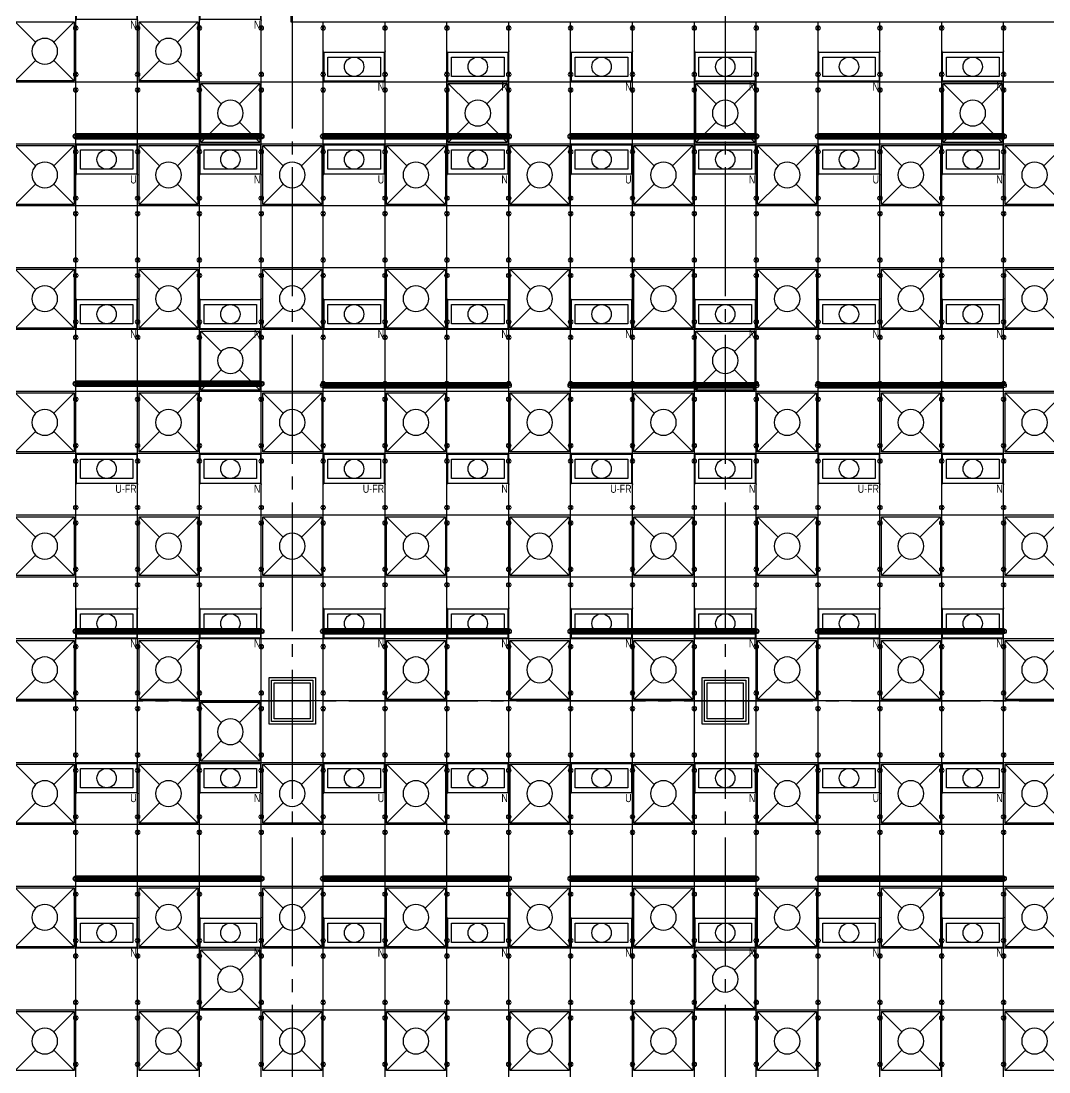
# Model space of a CAD drawing. Extents: x -17313 to 41501, y -1010 to 11880.
# Drawn here: x 18794 to 20788, y 5280 to 7319 of the extents above; entities that cross this region are included whole.
import ezdxf
from ezdxf.enums import TextEntityAlignment as Align

# ---------------------------------------------------------------- set-up
doc = ezdxf.new("R2010")
doc.units = 0
doc.header["$LTSCALE"] = 100
doc.linetypes.add('X-S-FAB-L10$0$COL-CEN-LIN', pattern=[3.25, 2.5, -0.25, 0.25, -0.25])
for name, color, linetype in [('0-xref', 8, 'Continuous'), ('188K-SM-03-F10-ARCH-CEIL-Y2257103$0$K-CEIL-4.2', 8, 'Continuous'), ('188K-SM-03-F10-ARCH-CEIL-Y2257103$0$K-CEIL-4.2-AREA', 8, 'Continuous'), ('188K-SM-03-F10-ARCH-PA-Y2257103$0$K-P1S-4.2-單抗', 53, 'Continuous'), ('188K-SM-06-F10-ELEC-LIGHT-Y2257103$0$E-LIGHT(W)-N', 253, 'Continuous'), ('188K-SM-06-F10-ELEC-LIGHT-Y2257103$0$E-LIGHT(W)-U FR', 253, 'Continuous'), ('188K-SM-06-F10-ELEC-LIGHT-Y2257103$0$E-LIGHT(W)-U XLPE', 253, 'Continuous'), ('188K-SM-06-F10-HVAC-FFU-Y2257103$0$AC-FFU-ULPA', 254, 'Continuous'), ('188K-SM-07-F15-ARCH-CATW-Y2257103$0$K-安全母索', 6, 'Continuous'), ('X-S-FAB-L10$0$0-DIM-TXT', 8, 'Continuous'), ('X-S-FAB-L10$0$BLOCK', 8, 'Continuous'), ('X-S-FAB-L10$0$CCL', 8, 'X-S-FAB-L10$0$COL-CEN-LIN'), ('X-S-FAB-L10$0$COL-S', 8, 'Continuous')]:
    doc.layers.add(name, color=color, linetype=linetype)
doc.layers.add('188K-SM-03-F10-ARCH-CEIL-Y2257103$0$K-吊點-標準', color=8, linetype='Continuous', lineweight=9)
doc.layers.add('188K-SM-06-F10-ELEC-LIGHT-Y2257103$0$Defpoints-CAS', color=253, linetype='Continuous', plot=False)
doc.styles.add('188K-SM-06-F10-ELEC-LIGHT-Y2257103$0$Standard', font='arial.ttf')
doc.styles.add('X-S-FAB-L10$0$CHINA', font='simplex.shx', dxfattribs={"width": 0.75, "bigfont": 'chineset.shx'})
doc.styles.add('X-S-FAB-L10$0$Standard', font='', dxfattribs={"width": 0.8})
doc.styles.add('X-S-FAB-L10$0$TG_NOTE_TEXT', font='simplex.shx', dxfattribs={"width": 0.75, "bigfont": 'chineset.shx'})
doc.styles.get('X-S-FAB-L10$0$Standard').set_extended_font_data('Microsoft JhengHei')

# ---------------------------------------------------------------- blocks, each defined once
blk = doc.blocks.new('X-S-FAB-L10$0$FAB2-L05')
at = {"layer": 'X-S-FAB-L10$0$CCL'}
for p, q in [((-6840, 11005), (-6840, 0)), ((-6000, 11005), (-6000, 0)), ((-26880, 6720), (1210, 6720))]:
    blk.add_line(p, q, dxfattribs=at)
at = {"layer": 'X-S-FAB-L10$0$COL-S'}
for points in [[(-6875, 6755), (-6805, 6755), (-6805, 6685), (-6875, 6685)], [(-6035, 6755), (-5965, 6755), (-5965, 6685), (-6035, 6685)]]:
    blk.add_lwpolyline(points, close=True, dxfattribs=at)
blk = doc.blocks.new('X-S-FAB-L10')
at = {"layer": 'X-S-FAB-L10$0$COL-S'}
for p, q in [((19285, 6035), (19355, 6035)), ((19285, 5965), (19285, 6035)), ((19355, 6035), (19355, 5965)), ((20125, 6035), (20195, 6035)), ((20125, 5965), (20125, 6035)), ((20195, 6035), (20195, 5965)), ((19355, 5965), (19285, 5965)), ((20195, 5965), (20125, 5965))]:
    blk.add_line(p, q, dxfattribs=at)
at = {"layer": 'X-S-FAB-L10$0$BLOCK'}
blk.add_blockref('X-S-FAB-L10$0$FAB2-L05', (26160, -720), dxfattribs=at)
at = {"style": 'X-S-FAB-L10$0$TG_NOTE_TEXT', "width": 0.5, "flags": 1}
for p in [(7463.3, 9020), (18268.3, 8649), (11197.8, 4800.2), (16485.8, 4800.2), (25420.3, 2635), (13360, 320, 0), (7463.3, -33.3)]:
    blk.add_attdef('WH', text='', height=20, dxfattribs=at).set_placement(p, align=Align.BOTTOM_LEFT)
at = {"width": 0.5}
for style, p in [('X-S-FAB-L10$0$TG_NOTE_TEXT', (7585, 9020)), ('X-S-FAB-L10$0$TG_NOTE_TEXT', (18390, 8649)), ('X-S-FAB-L10$0$TG_NOTE_TEXT', (11117.5, 4813.5)), ('X-S-FAB-L10$0$TG_NOTE_TEXT', (16607.5, 4813.5)), ('X-S-FAB-L10$0$TG_NOTE_TEXT', (25350, 2635)), ('X-S-FAB-L10$0$Standard', (13129.4, 325, 0)), ('X-S-FAB-L10$0$TG_NOTE_TEXT', (7585, -20))]:
    blk.add_attdef('DESC', text='', height=10, dxfattribs=dict(at, style=style)).set_placement(p, align=Align.BOTTOM_LEFT)
for tag, style, p in [('TYPE', 'X-S-FAB-L10$0$TG_NOTE_TEXT', (7619.3, 9020)), ('NO', 'X-S-FAB-L10$0$TG_NOTE_TEXT', (7650.1, 9020)), ('TYPE', 'X-S-FAB-L10$0$TG_NOTE_TEXT', (18424.2, 8649)), ('NO', 'X-S-FAB-L10$0$TG_NOTE_TEXT', (18455, 8649)), ('NO', 'X-S-FAB-L10$0$TG_NOTE_TEXT', (11088.6, 4813.5)), ('TYPE', 'X-S-FAB-L10$0$TG_NOTE_TEXT', (11151.8, 4813.5)), ('TYPE', 'X-S-FAB-L10$0$TG_NOTE_TEXT', (16641.8, 4813.5)), ('NO', 'X-S-FAB-L10$0$TG_NOTE_TEXT', (16672.6, 4813.5)), ('NO', 'X-S-FAB-L10$0$TG_NOTE_TEXT', (25313, 2635)), ('TYPE', 'X-S-FAB-L10$0$TG_NOTE_TEXT', (25350, 2635)), ('NO', 'X-S-FAB-L10$0$Standard', (13100, 320, 0)), ('TYPE', 'X-S-FAB-L10$0$Standard', (13129.4, 320, 0)), ('TYPE', 'X-S-FAB-L10$0$TG_NOTE_TEXT', (7619.3, -20)), ('NO', 'X-S-FAB-L10$0$TG_NOTE_TEXT', (7650.1, -20))]:
    blk.add_attdef(tag, text='', height=10, dxfattribs=dict(at, style=style)).set_placement(p, align=Align.BOTTOM_RIGHT)
at = {"style": 'X-S-FAB-L10$0$TG_NOTE_TEXT', "width": 0.5, "flags": 1}
for rotation, p in [(180, (43, 7480)), (180, (943, 7480)), (90, (24310, 3717.8)), (270, (17080, 1711.7))]:
    blk.add_attdef('WH', text='', height=20, rotation=rotation, dxfattribs=at).set_placement(p, align=Align.BOTTOM_LEFT)
at = {"width": 0.5}
for rotation, style, p in [(180, 'X-S-FAB-L10$0$Standard', (317.6, 7480)), (180, 'X-S-FAB-L10$0$Standard', (1217.6, 7480)), (90, 'X-S-FAB-L10$0$TG_NOTE_TEXT', (24310, 3647.5)), (270, 'X-S-FAB-L10$0$TG_NOTE_TEXT', (17080, 1605))]:
    blk.add_attdef('DESC', text='', height=10, rotation=rotation, dxfattribs=dict(at, style=style)).set_placement(p, align=Align.BOTTOM_LEFT)
for tag, rotation, style, p in [('TYPE', 180, 'X-S-FAB-L10$0$Standard', (317.6, 7480)), ('NO', 180, 'X-S-FAB-L10$0$Standard', (347, 7480)), ('TYPE', 180, 'X-S-FAB-L10$0$Standard', (1217.6, 7480)), ('NO', 180, 'X-S-FAB-L10$0$Standard', (1247, 7480)), ('TYPE', 90, 'X-S-FAB-L10$0$TG_NOTE_TEXT', (24310, 3647.5)), ('NO', 90, 'X-S-FAB-L10$0$TG_NOTE_TEXT', (24310, 3610.5)), ('TYPE', 270, 'X-S-FAB-L10$0$TG_NOTE_TEXT', (17080, 1605)), ('NO', 270, 'X-S-FAB-L10$0$TG_NOTE_TEXT', (17080, 1573))]:
    blk.add_attdef(tag, text='', height=10, rotation=rotation, dxfattribs=dict(at, style=style)).set_placement(p, align=Align.BOTTOM_RIGHT)
at = {"layer": 'X-S-FAB-L10$0$0-DIM-TXT', "style": 'X-S-FAB-L10$0$CHINA', "width": 0.75}
for p in [(667.4, 7855.1, -2689.4), (22627.4, 6728.8), (25644.7, 6728.8), (24778.8, 5569.1), (1118.3, 4980), (417.8, 4594.6), (23874.8, 4355), (22927.4, 4330.1), (23749.9, 3901.4), (417.8, 3765.2), (1118.3, 3730), (417.8, 3115.8), (536.9, 2227.8), (16909, 1782.7), (888.4, 880.5), (16977.4, 750), (18878.8, 750), (25641.2, 553.2), (21364, 526.9)]:
    blk.add_attdef('HIG', text='', height=80, dxfattribs=at).set_placement(p, align=Align.MIDDLE_LEFT)
blk = doc.blocks.new('188K-SM-03-F10-ARCH-CEIL-Y2257103$0$A$C2CA95053')
h = blk.add_hatch(color=256)
edge = h.paths.add_edge_path()
edge.add_arc((0, 0), 0.5, 0, 360)
for p, q in [((3.2, 3.2), (-3.2, -3.2)), ((3.2, -3.2), (-3.2, 3.2))]:
    blk.add_line(p, q)
blk.add_lwpolyline([(-1.6, 2.5), (-1.6, -2.5), (1.6, -2.5), (1.6, 2.5)], close=True)
for radius in [4.5, 0.5]:
    blk.add_circle((0, 0), radius)
blk = doc.blocks.new('188K-SM-03-F10-ARCH-CEIL-Y2257103$0$天花板吊點-附調整片 - 3_8_螺桿吊架 100 mm 高調整片-V1-1FL')
blk.add_blockref('188K-SM-03-F10-ARCH-CEIL-Y2257103$0$A$C2CA95053', (0, 0))
blk = doc.blocks.new('188K-SM-03-F10-ARCH-CEIL-Y2257103')
at = {"layer": '188K-SM-03-F10-ARCH-CEIL-Y2257103$0$K-CEIL-4.2'}
for p, q in [((18900, 2067.7), (18900, 8626.2)), ((19020, 2067.7), (19020, 8592.2)), ((19140, 2067.7), (19140, 8592.2)), ((19260, 2067.7), (19260, 8592.2)), ((19380, 2067.7), (19380, 7317.2)), ((19380, 2067.7), (19380, 7312.2)), ((19500, 2067.7), (19500, 7317.2)), ((19500, 2067.7), (19500, 7312.2)), ((19620, 2067.7), (19620, 7317.2)), ((19620, 2067.7), (19620, 7317.2)), ((19740, 2067.7), (19740, 7317.2)), ((19740, 2067.7), (19740, 7317.2)), ((19860, 2067.7), (19860, 7317.2)), ((19860, 2067.7), (19860, 7317.2)), ((19980, 2067.7), (19980, 7317.2)), ((20100, 2067.7), (20100, 7317.2)), ((20220, 2067.7), (20220, 7317.2)), ((20340, 2067.7), (20340, 7317.2)), ((20460, 2067.7), (20460, 7317.2)), ((20580, 2067.7), (20580, 7317.2)), ((20700, 2067.7), (20700, 7317.2)), ((21180, 7200), (1847.7, 7200)), ((21180, 7080), (1847.7, 7080)), ((21180, 6960), (1847.7, 6960)), ((21180, 6840), (1847.7, 6840)), ((21180, 6720), (1847.7, 6720)), ((21180, 6600), (1847.7, 6600)), ((21180, 6480), (1847.7, 6480)), ((21180, 6360), (1847.7, 6360)), ((21180, 6240), (1847.7, 6240)), ((21181.7, 6120), (1847.7, 6120)), ((21180, 6000), (1847.7, 6000)), ((24297.2, 5880), (1847.7, 5880)), ((24297.2, 5760), (1847.7, 5760)), ((24297.2, 5640), (1847.7, 5640)), ((23572.2, 5520), (1847.7, 5520)), ((23572.2, 5400), (1847.7, 5400))]:
    blk.add_line(p, q, dxfattribs=at)
at = {"layer": '188K-SM-03-F10-ARCH-CEIL-Y2257103$0$K-CEIL-4.2-AREA', "elevation": 0}
blk.add_lwpolyline([(24297.2, 2067.7), (16747.2, 2067.7), (16747.2, 312.7), (14882.2, 312.7), (14882.2, 42.7), (14157.7, 42.7), (14157.7, 312.7), (1847.7, 312.7), (1847.7, 8305.8), (1767.7, 8305.8), (1767.7, 8632.2), (17592.2, 8632.2), (17592.2, 8626.2), (18934.7, 8626.2), (18934.7, 8592.2), (19317.2, 8592.2), (19317.2, 7537.7), (19282.2, 7537.7), (19282.2, 7462.2), (19317.2, 7462.2), (19317.2, 7317.2), (21180, 7317.2)], dxfattribs=at)
at = {"layer": '188K-SM-03-F10-ARCH-CEIL-Y2257103$0$K-CEIL-4.2-AREA'}
for points in [[(19285, 6035), (19355, 6035), (19355, 5965), (19285, 5965)], [(20125, 6035), (20195, 6035), (20195, 5965), (20125, 5965)]]:
    blk.add_lwpolyline(points, close=True, dxfattribs=at)
at = {"layer": '188K-SM-03-F10-ARCH-CEIL-Y2257103$0$K-吊點-標準', "color": 170, "lineweight": 18, "rotation": 179.9999999999997}
for p in [(18900, 7305), (19020, 7305), (19140, 7305), (19260, 7305), (19380, 7305), (19500, 7305), (19620, 7305), (19740, 7305), (19860, 7305), (19980, 7305), (20100, 7305), (20220, 7305), (20340, 7305), (20460, 7305), (20580, 7305), (20700, 7305), (18900, 7215), (19020, 7215), (19140, 7215), (19260, 7215), (19380, 7215), (19500, 7215), (19620, 7215), (19740, 7215), (19860, 7215), (19980, 7215), (20100, 7215), (20220, 7215), (20340, 7215), (20460, 7215), (20580, 7215), (20700, 7215), (18900, 7185), (19020, 7185), (19140, 7185), (19260, 7185), (19380, 7185), (19500, 7185), (19620, 7185), (19740, 7185), (19860, 7185), (19980, 7185), (20100, 7185), (20220, 7185), (20340, 7185), (20460, 7185), (20580, 7185), (20700, 7185), (18900, 7095), (19020, 7095), (19140, 7095), (19260, 7095), (19380, 7095), (19500, 7095), (19620, 7095), (19740, 7095), (19860, 7095), (19980, 7095), (20100, 7095), (20220, 7095), (20340, 7095), (20460, 7095), (20580, 7095), (20700, 7095), (18900, 7065), (19020, 7065), (19140, 7065), (19260, 7065), (19380, 7065), (19500, 7065), (19620, 7065), (19740, 7065), (19860, 7065), (19980, 7065), (20100, 7065), (20220, 7065), (20340, 7065), (20460, 7065), (20580, 7065), (20700, 7065), (18900, 6975), (19020, 6975), (19140, 6975), (19260, 6975), (19380, 6975), (19500, 6975), (19620, 6975), (19740, 6975), (19860, 6975), (19980, 6975), (20100, 6975), (20220, 6975), (20340, 6975), (20460, 6975), (20580, 6975), (20700, 6975), (18900, 6945), (19020, 6945), (19140, 6945), (19260, 6945), (19380, 6945), (19500, 6945), (19620, 6945), (19740, 6945), (19860, 6945), (19980, 6945), (20100, 6945), (20220, 6945), (20340, 6945), (20460, 6945), (20580, 6945), (20700, 6945), (18900, 6855), (19020, 6855), (19140, 6855), (19260, 6855), (19380, 6855), (19500, 6855), (19620, 6855), (19740, 6855), (19860, 6855), (19980, 6855), (20100, 6855), (20220, 6855), (20340, 6855), (20460, 6855), (20580, 6855), (20700, 6855), (18900, 6825), (19020, 6825), (19140, 6825), (19260, 6825), (19380, 6825), (19500, 6825), (19620, 6825), (19740, 6825), (19860, 6825), (19980, 6825), (20100, 6825), (20220, 6825), (20340, 6825), (20460, 6825), (20580, 6825), (20700, 6825), (18900, 6735), (19020, 6735), (19140, 6735), (19260, 6735), (19380, 6735), (19500, 6735), (19620, 6735), (19740, 6735), (19860, 6735), (19980, 6735), (20100, 6735), (20220, 6735), (20340, 6735), (20460, 6735), (20580, 6735), (20700, 6735), (18900, 6705), (19020, 6705), (19140, 6705), (19260, 6705), (19380, 6705), (19500, 6705), (19620, 6705), (19740, 6705), (19860, 6705), (19980, 6705), (20100, 6705), (20220, 6705), (20340, 6705), (20460, 6705), (20580, 6705), (20700, 6705), (18900, 6615), (19020, 6615), (19140, 6615), (19260, 6615), (19380, 6615), (19500, 6615), (19620, 6615), (19740, 6615), (19860, 6615), (19980, 6615), (20100, 6615), (20220, 6615), (20340, 6615), (20460, 6615), (20580, 6615), (20700, 6615), (18900, 6585), (19020, 6585), (19140, 6585), (19260, 6585), (19380, 6585), (19500, 6585), (19620, 6585), (19740, 6585), (19860, 6585), (19980, 6585), (20100, 6585), (20220, 6585), (20340, 6585), (20460, 6585), (20580, 6585), (20700, 6585), (18900, 6495), (19020, 6495), (19140, 6495), (19260, 6495), (19380, 6495), (19500, 6495), (19620, 6495), (19740, 6495), (19860, 6495), (19980, 6495), (20100, 6495), (20220, 6495), (20340, 6495), (20460, 6495), (20580, 6495), (20700, 6495), (18900, 6465), (19020, 6465), (19140, 6465), (19260, 6465), (19380, 6465), (19500, 6465), (19620, 6465), (19740, 6465), (19860, 6465), (19980, 6465), (20100, 6465), (20220, 6465), (20340, 6465), (20460, 6465), (20580, 6465), (20700, 6465), (18900, 6375), (19020, 6375), (19140, 6375), (19260, 6375), (19380, 6375), (19500, 6375), (19620, 6375), (19740, 6375), (19860, 6375), (19980, 6375), (20100, 6375), (20220, 6375), (20340, 6375), (20460, 6375), (20580, 6375), (20700, 6375), (18900, 6345), (19020, 6345), (19140, 6345), (19260, 6345), (19380, 6345), (19500, 6345), (19620, 6345), (19740, 6345), (19860, 6345), (19980, 6345), (20100, 6345), (20220, 6345), (20340, 6345), (20460, 6345), (20580, 6345), (20700, 6345), (18900, 6255), (19020, 6255), (19140, 6255), (19260, 6255), (19380, 6255), (19500, 6255), (19620, 6255), (19740, 6255), (19860, 6255), (19980, 6255), (20100, 6255), (20220, 6255), (20340, 6255), (20460, 6255), (20580, 6255), (20700, 6255), (18900, 6225), (19020, 6225), (19140, 6225), (19260, 6225), (19380, 6225), (19500, 6225), (19620, 6225), (19740, 6225), (19860, 6225), (19980, 6225), (20100, 6225), (20220, 6225), (20340, 6225), (20460, 6225), (20580, 6225), (20700, 6225), (18900, 6135), (19020, 6135), (19140, 6135), (19260, 6135), (19380, 6135), (19500, 6135), (19620, 6135), (19740, 6135), (19860, 6135), (19980, 6135), (20100, 6135), (20220, 6135), (20340, 6135), (20460, 6135), (20580, 6135), (20700, 6135), (18900, 6105), (19020, 6105), (19140, 6105), (19260, 6105), (19380, 6105), (19500, 6105), (19620, 6105), (19740, 6105), (19860, 6105), (19980, 6105), (20100, 6105), (20220, 6105), (20340, 6105), (20460, 6105), (20580, 6105), (20700, 6105), (18900, 6015), (19020, 6015), (19140, 6015), (19260, 6015), (19380, 6015), (19500, 6015), (19620, 6015), (19740, 6015), (19860, 6015), (19980, 6015), (20100, 6015), (20220, 6015), (20340, 6015), (20460, 6015), (20580, 6015), (20700, 6015), (18900, 5985), (19020, 5985), (19140, 5985), (19260, 5985), (19380, 5985), (19500, 5985), (19620, 5985), (19740, 5985), (19860, 5985), (19980, 5985), (20100, 5985), (20220, 5985), (20340, 5985), (20460, 5985), (20580, 5985), (20700, 5985), (18900, 5895), (19020, 5895), (19140, 5895), (19260, 5895), (19380, 5895), (19500, 5895), (19620, 5895), (19740, 5895), (19860, 5895), (19980, 5895), (20100, 5895), (20220, 5895), (20340, 5895), (20460, 5895), (20580, 5895), (20700, 5895), (18900, 5865), (19020, 5865), (19140, 5865), (19260, 5865), (19380, 5865), (19500, 5865), (19620, 5865), (19740, 5865), (19860, 5865), (19980, 5865), (20100, 5865), (20220, 5865), (20340, 5865), (20460, 5865), (20580, 5865), (20700, 5865), (18900, 5775), (19020, 5775), (19140, 5775), (19260, 5775), (19380, 5775), (19500, 5775), (19620, 5775), (19740, 5775), (19860, 5775), (19980, 5775), (20100, 5775), (20220, 5775), (20340, 5775), (20460, 5775), (20580, 5775), (20700, 5775), (18900, 5745), (19020, 5745), (19140, 5745), (19260, 5745), (19380, 5745), (19500, 5745), (19620, 5745), (19740, 5745), (19860, 5745), (19980, 5745), (20100, 5745), (20220, 5745), (20340, 5745), (20460, 5745), (20580, 5745), (20700, 5745), (18900, 5655), (19020, 5655), (19140, 5655), (19260, 5655), (19380, 5655), (19500, 5655), (19620, 5655), (19740, 5655), (19860, 5655), (19980, 5655), (20100, 5655), (20220, 5655), (20340, 5655), (20460, 5655), (20580, 5655), (20700, 5655), (18900, 5625), (19020, 5625), (19140, 5625), (19260, 5625), (19380, 5625), (19500, 5625), (19620, 5625), (19740, 5625), (19860, 5625), (19980, 5625), (20100, 5625), (20220, 5625), (20340, 5625), (20460, 5625), (20580, 5625), (20700, 5625), (18900, 5535), (19020, 5535), (19140, 5535), (19260, 5535), (19380, 5535), (19500, 5535), (19620, 5535), (19740, 5535), (19860, 5535), (19980, 5535), (20100, 5535), (20220, 5535), (20340, 5535), (20460, 5535), (20580, 5535), (20700, 5535), (18900, 5505), (19020, 5505), (19140, 5505), (19260, 5505), (19380, 5505), (19500, 5505), (19620, 5505), (19740, 5505), (19860, 5505), (19980, 5505), (20100, 5505), (20220, 5505), (20340, 5505), (20460, 5505), (20580, 5505), (20700, 5505), (18900, 5415), (19020, 5415), (19140, 5415), (19260, 5415), (19380, 5415), (19500, 5415), (19620, 5415), (19740, 5415), (19860, 5415), (19980, 5415), (20100, 5415), (20220, 5415), (20340, 5415), (20460, 5415), (20580, 5415), (20700, 5415), (18900, 5385), (19020, 5385), (19140, 5385), (19260, 5385), (19380, 5385), (19500, 5385), (19620, 5385), (19740, 5385), (19860, 5385), (19980, 5385), (20100, 5385), (20220, 5385), (20340, 5385), (20460, 5385), (20580, 5385), (20700, 5385), (18900, 5295), (19020, 5295), (19140, 5295), (19260, 5295), (19380, 5295), (19500, 5295), (19620, 5295), (19740, 5295), (19860, 5295), (19980, 5295), (20100, 5295), (20220, 5295), (20340, 5295), (20460, 5295), (20580, 5295), (20700, 5295)]:
    blk.add_blockref('188K-SM-03-F10-ARCH-CEIL-Y2257103$0$天花板吊點-附調整片 - 3_8_螺桿吊架 100 mm 高調整片-V1-1FL', p, dxfattribs=at)
blk = doc.blocks.new('188K-SM-06-F10-HVAC-FFU-Y2257103$0$H-FU-U-12x12')
for p, q in [((423, 777), (28, 1172)), ((777, 777), (1172, 1172)), ((28, 28), (423, 423)), ((1172, 28), (777, 423))]:
    blk.add_line(p, q)
blk.add_lwpolyline([(1172, 28), (1172, 1172), (28, 1172), (28, 28)], close=True)
blk.add_circle((600, 600), 250)
blk = doc.blocks.new('188K-SM-06-F10-HVAC-FFU-Y2257103')
at = {"layer": '188K-SM-06-F10-HVAC-FFU-Y2257103$0$AC-FFU-ULPA', "xscale": -0.09999999999999432, "yscale": 0.09999999999999432, "zscale": 0.09999999999999432}
for p in [(18900, 7200), (19140, 7200), (19260, 7080), (19740, 7080), (20220, 7080), (20700, 7080), (18900, 6960), (19140, 6960), (19380, 6960), (19620, 6960), (19860, 6960), (20100, 6960), (20340, 6960), (20580, 6960), (20820, 6960), (18900, 6720), (19140, 6720), (19380, 6720), (19620, 6720), (19860, 6720), (20100, 6720), (20340, 6720), (20580, 6720), (20820, 6720), (19260, 6600), (20220, 6600), (18900, 6480), (19140, 6480), (19380, 6480), (19620, 6480), (19860, 6480), (20100, 6480), (20340, 6480), (20580, 6480), (20820, 6480), (18900, 6240), (19140, 6240), (19380, 6240), (19620, 6240), (19860, 6240), (20100, 6240), (20340, 6240), (20580, 6240), (20820, 6240), (18900, 6000), (19140, 6000), (19620, 6000), (19860, 6000), (20100, 6000), (20340, 6000), (20580, 6000), (20820, 6000), (19260, 5880), (18900, 5760), (19140, 5760), (19380, 5760), (19620, 5760), (19860, 5760), (20100, 5760), (20340, 5760), (20580, 5760), (20820, 5760), (18900, 5520), (19140, 5520), (19380, 5520), (19620, 5520), (19860, 5520), (20100, 5520), (20340, 5520), (20580, 5520), (20820, 5520), (19260, 5400), (20220, 5400), (18900, 5280), (19140, 5280), (19380, 5280), (19620, 5280), (19860, 5280), (20100, 5280), (20340, 5280), (20580, 5280), (20820, 5280)]:
    blk.add_blockref('188K-SM-06-F10-HVAC-FFU-Y2257103$0$H-FU-U-12x12', p, dxfattribs=at)
blk = doc.blocks.new('*U267')
for points in [[(-58.3, -28.3), (-58.3, 28.3), (58.3, 28.3), (58.3, -28.3)], [(-51, -18.8), (-51, 18.8), (51, 18.8), (51, -18.8)]]:
    blk.add_lwpolyline(points, close=True)
blk.add_circle((0, 0), 18.8)
at = {"layer": '188K-SM-06-F10-ELEC-LIGHT-Y2257103$0$Defpoints-CAS'}
for p in [(-60, 30), (60, 30), (-60, -30), (60, -30)]:
    blk.add_point(p, dxfattribs=at)
at = {"style": '188K-SM-06-F10-ELEC-LIGHT-Y2257103$0$Standard', "width": 0.8}
blk.add_text('N', height=15.5, dxfattribs=at).set_placement((58.3, -38.7), align=Align.MIDDLE_RIGHT)
blk = doc.blocks.new('*U493')
at = {"layer": '188K-SM-06-F10-ELEC-LIGHT-Y2257103$0$E-LIGHT(W)-N'}
blk.add_blockref('*U267', (0, 8.3), dxfattribs=at)
blk = doc.blocks.new('*U492')
at = {"color": 0, "linetype": 'ByBlock', "lineweight": -2, "transparency": 16777216}
for p in [(3840, 0), (4080, 0)]:
    blk.add_blockref('*U493', p, dxfattribs=at)
blk = doc.blocks.new('*U266')
for points in [[(-58.3, -28.3), (-58.3, 28.3), (58.3, 28.3), (58.3, -28.3)], [(-51, -18.8), (-51, 18.8), (51, 18.8), (51, -18.8)]]:
    blk.add_lwpolyline(points, close=True)
blk.add_circle((0, 0), 18.8)
at = {"layer": '188K-SM-06-F10-ELEC-LIGHT-Y2257103$0$Defpoints-CAS'}
for p in [(-60, 30), (60, 30), (-60, -30), (60, -30)]:
    blk.add_point(p, dxfattribs=at)
at = {"style": '188K-SM-06-F10-ELEC-LIGHT-Y2257103$0$Standard', "width": 0.8}
blk.add_text('U', height=15.5, dxfattribs=at).set_placement((58.3, -38.7), align=Align.MIDDLE_RIGHT)
blk = doc.blocks.new('*U495')
at = {"layer": '188K-SM-06-F10-ELEC-LIGHT-Y2257103$0$E-LIGHT(W)-U XLPE'}
blk.add_blockref('*U266', (0, 8.3), dxfattribs=at)
blk = doc.blocks.new('*U494')
at = {"color": 0, "linetype": 'ByBlock', "lineweight": -2, "transparency": 16777216}
for p in [(3840, 0), (4320, 0), (4800, 0), (5280, 0)]:
    blk.add_blockref('*U495', p, dxfattribs=at)
blk = doc.blocks.new('*U332')
for points in [[(-58.3, -28.3), (-58.3, 28.3), (58.3, 28.3), (58.3, -28.3)], [(-51, -18.8), (-51, 18.8), (51, 18.8), (51, -18.8)]]:
    blk.add_lwpolyline(points, close=True)
blk.add_circle((0, 0), 18.8)
at = {"layer": '188K-SM-06-F10-ELEC-LIGHT-Y2257103$0$Defpoints-CAS'}
for p in [(-60, 30), (60, 30), (-60, -30), (60, -30)]:
    blk.add_point(p, dxfattribs=at)
at = {"style": '188K-SM-06-F10-ELEC-LIGHT-Y2257103$0$Standard', "width": 0.8}
blk.add_text('N', height=15.5, dxfattribs=at).set_placement((58.3, -38.7), align=Align.MIDDLE_RIGHT)
blk = doc.blocks.new('*U258')
for points in [[(-58.3, -28.3), (-58.3, 28.3), (58.3, 28.3), (58.3, -28.3)], [(-51, -18.8), (-51, 18.8), (51, 18.8), (51, -18.8)]]:
    blk.add_lwpolyline(points, close=True)
blk.add_circle((0, 0), 18.8)
at = {"layer": '188K-SM-06-F10-ELEC-LIGHT-Y2257103$0$Defpoints-CAS'}
for p in [(-60, 30), (60, 30), (-60, -30), (60, -30)]:
    blk.add_point(p, dxfattribs=at)
at = {"style": '188K-SM-06-F10-ELEC-LIGHT-Y2257103$0$Standard', "width": 0.8}
blk.add_text('U-FR', height=15.53, dxfattribs=at).set_placement((58.3, -38.7), align=Align.MIDDLE_RIGHT)
blk = doc.blocks.new('188K-SM-06-F10-ELEC-LIGHT-Y2257103')
for name, p in [('*U492', (15120, 7341.7)), ('*U494', (15120, 7041.7))]:
    blk.add_blockref(name, p)
at = {"layer": '188K-SM-06-F10-ELEC-LIGHT-Y2257103$0$E-LIGHT(W)-N'}
for name, p in [('*U332', (19440, 7230)), ('*U332', (19680, 7230)), ('*U332', (19920, 7230)), ('*U332', (20160, 7230)), ('*U332', (20400, 7230)), ('*U332', (20640, 7230)), ('*U267', (19200, 7050)), ('*U267', (19680, 7050)), ('*U267', (20160, 7050)), ('*U267', (20640, 7050)), ('*U267', (18960, 6750)), ('*U267', (19200, 6750)), ('*U267', (19440, 6750)), ('*U267', (19680, 6750)), ('*U267', (19920, 6750)), ('*U267', (20160, 6750)), ('*U267', (20400, 6750)), ('*U267', (20640, 6750)), ('*U267', (19200, 6450)), ('*U267', (19680, 6450)), ('*U267', (20160, 6450)), ('*U267', (20640, 6450)), ('*U267', (18960, 6150)), ('*U267', (19200, 6150)), ('*U267', (19440, 6150)), ('*U267', (19680, 6150)), ('*U267', (19920, 6150)), ('*U267', (20160, 6150)), ('*U267', (20400, 6150)), ('*U267', (20640, 6150)), ('*U267', (19200, 5850)), ('*U267', (19680, 5850)), ('*U267', (20160, 5850)), ('*U267', (20640, 5850)), ('*U267', (18960, 5550)), ('*U267', (19200, 5550)), ('*U267', (19440, 5550)), ('*U267', (19680, 5550)), ('*U267', (19920, 5550)), ('*U267', (20160, 5550)), ('*U267', (20400, 5550)), ('*U267', (20640, 5550))]:
    blk.add_blockref(name, p, dxfattribs=at)
at = {"layer": '188K-SM-06-F10-ELEC-LIGHT-Y2257103$0$E-LIGHT(W)-U FR'}
for p in [(18960, 6450), (19440, 6450), (19920, 6450), (20400, 6450)]:
    blk.add_blockref('*U258', p, dxfattribs=at)
at = {"layer": '188K-SM-06-F10-ELEC-LIGHT-Y2257103$0$E-LIGHT(W)-U XLPE'}
for p in [(18960, 5850), (19440, 5850), (19920, 5850), (20400, 5850)]:
    blk.add_blockref('*U266', p, dxfattribs=at)
blk = doc.blocks.new('188K-SM-03-F10-ARCH-PA-Y2257103')
at = {"layer": '188K-SM-03-F10-ARCH-PA-Y2257103$0$K-P1S-4.2-單抗'}
for points in [[(19275, 6045), (19365, 6045), (19365, 5955), (19275, 5955)], [(19280, 6040), (19360, 6040), (19360, 5960), (19280, 5960)], [(20115, 6045), (20205, 6045), (20205, 5955), (20115, 5955)], [(20120, 6040), (20200, 6040), (20200, 5960), (20120, 5960)]]:
    blk.add_lwpolyline(points, close=True, dxfattribs=at)
blk = doc.blocks.new('188K-SM-07-F15-ARCH-CATW-Y2257103$0$母索-3.6')
at = {"const_width": 13}
blk.add_lwpolyline([(0, 0), (0, 360)], dxfattribs=at)
for centre in [(0, 360, 0), (0, 0)]:
    blk.add_circle(centre, 5)
blk = doc.blocks.new('188K-SM-07-F15-ARCH-CATW-Y2257103')
at = {"layer": '188K-SM-07-F15-ARCH-CATW-Y2257103$0$K-安全母索', "rotation": 270}
for p in [(18900, 7095), (19380, 7095), (19860, 7095), (20340, 7095), (18900, 6615), (19380, 6612.2), (19860, 6612.2), (20340, 6612.2), (18900, 6135), (19380, 6135), (19860, 6135), (20340, 6135), (18900, 5655), (19380, 5655), (19860, 5655), (20340, 5655)]:
    blk.add_blockref('188K-SM-07-F15-ARCH-CATW-Y2257103$0$母索-3.6', p, dxfattribs=at)

msp = doc.modelspace()

# ---------------------------------------------------------------- block references
at = {"layer": '0-xref'}
for name in ['X-S-FAB-L10', '188K-SM-06-F10-ELEC-LIGHT-Y2257103', '188K-SM-03-F10-ARCH-PA-Y2257103', '188K-SM-03-F10-ARCH-CEIL-Y2257103', '188K-SM-07-F15-ARCH-CATW-Y2257103', '188K-SM-06-F10-HVAC-FFU-Y2257103']:
    msp.add_blockref(name, (0, 0), dxfattribs=at)

doc.saveas('drawing.dxf')
